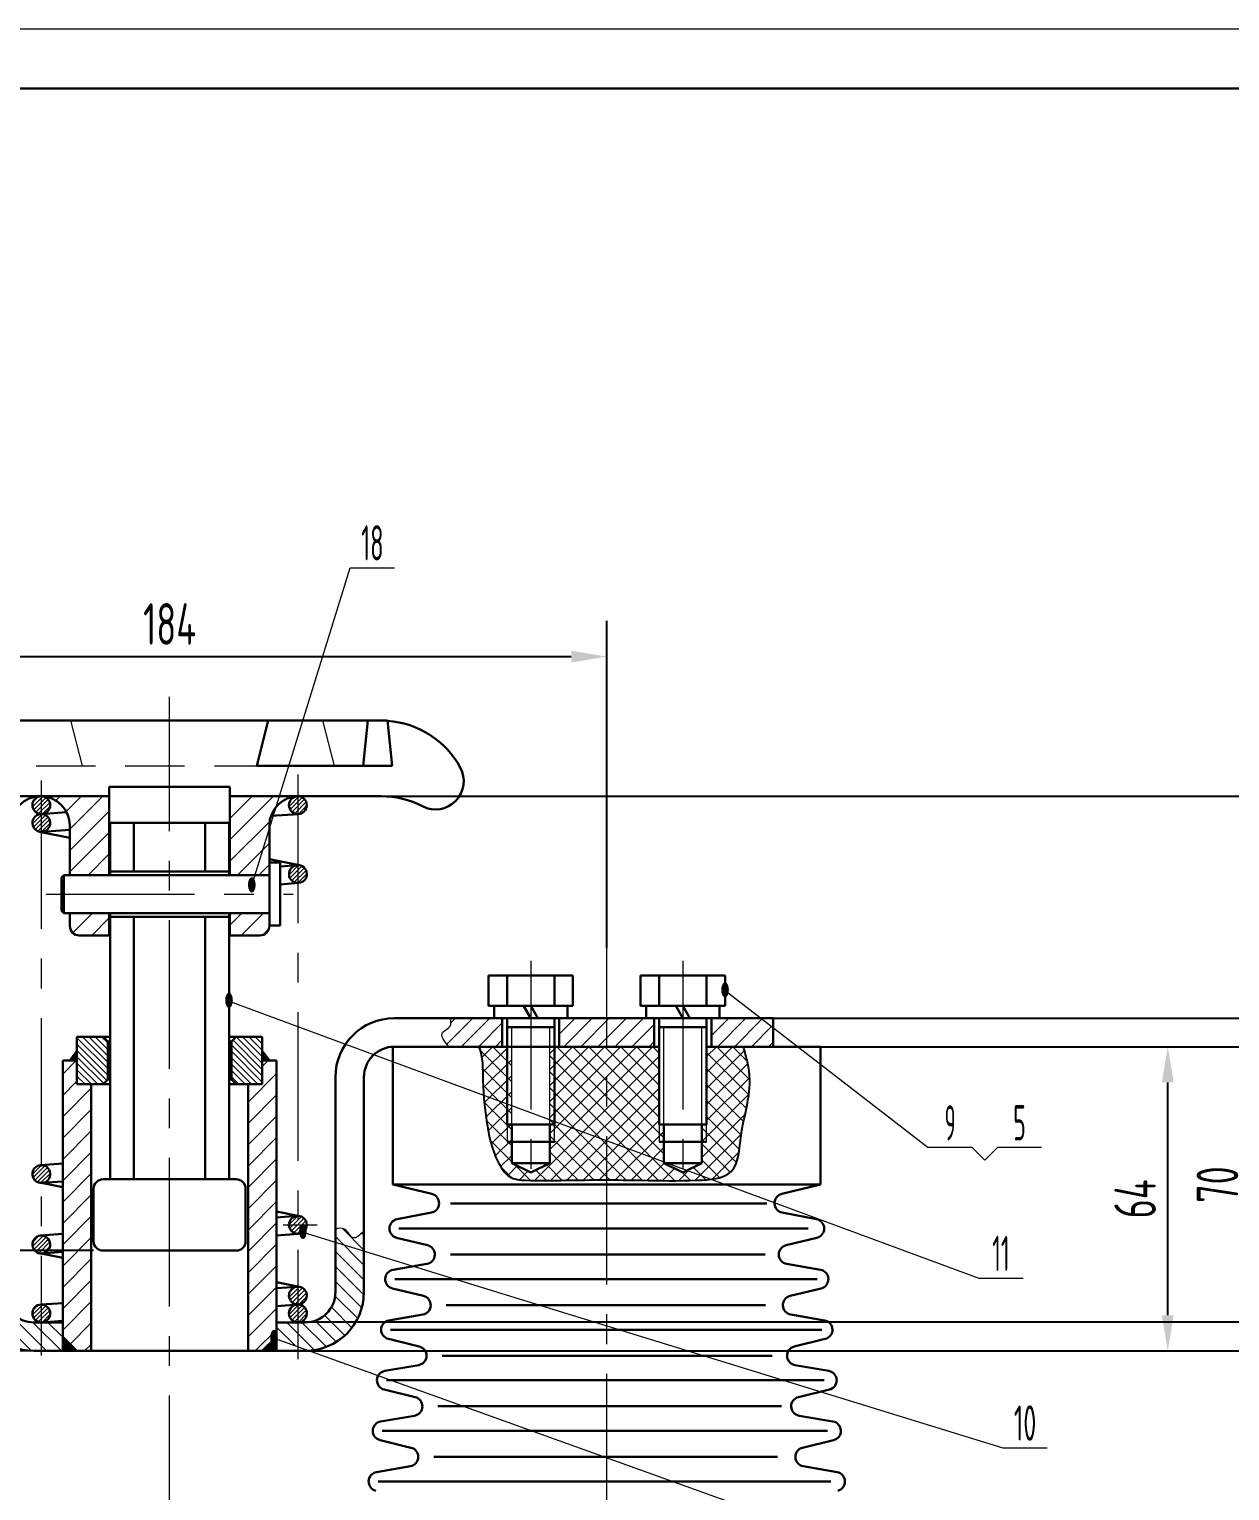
# Model space of a CAD drawing. Header units: millimetres. Extents: x -1381 to -331, y 0 to 742.
# Drawn here: x -1048.4 to -795.7, y 435 to 742.5 of the extents above; entities that cross this region are included whole.
import ezdxf
from ezdxf.enums import TextEntityAlignment as Align

# ---------------------------------------------------------------- set-up
doc = ezdxf.new("R2010")
doc.units = ezdxf.units.MM
doc.header["$LTSCALE"] = 25
doc.linetypes.add('F', pattern=[0.75, 0.5, -0.25])
doc.linetypes.add('G', pattern=[2, 1.25, -0.25, 0.25, -0.25])
doc.layers.get('0').update_dxf_attribs({"lineweight": 30})
doc.layers.get('Defpoints').update_dxf_attribs({"lineweight": 30})
for name, color, linetype, lineweight in [('01', 7, 'Continuous', 30), ('02', 1, 'Continuous', 13), ('04', 2, 'F', 13), ('05', 4, 'G', 13), ('08', 1, 'Continuous', 13), ('11', 3, 'Continuous', 13)]:
    doc.layers.add(name, color=color, linetype=linetype, lineweight=lineweight)
doc.layers.add('02C', color=3, linetype='Continuous')
doc.styles.get("Standard").update_dxf_attribs({"font": 'isocp', "width": 0.707, "bigfont": 'intecad.shx'})
doc.dimstyles.new('INTE', dxfattribs={"dimscale": 2.5, "dimtxt": 3.5, "dimasz": 3, "dimexe": 3, "dimexo": 0, "dimgap": 1, "dimtad": 1, "dimdec": 1, "dimdsep": 46, "dimtxsty": 'Standard', "dimcen": 0, "dimclrd": 1, "dimclre": 1, "dimclrt": 3, "dimaunit": 1, "dimadec": 0, "dimazin": 0, "dimtfac": 1, "dimtdec": 1, "dimtmove": 0, "dimatfit": 0, "dimfxl": 0, "dimarcsym": 0})
pattern_1 = [(45, (47.75906, 40.8553), (-0.4490128, 0.4490128), [])]

# ---------------------------------------------------------------- blocks, each defined once
blk = doc.blocks.new('*U9')
at = {"layer": '01'}
for p, q in [((-7.7, 2.6), (-7.7, 0)), ((0, 2.6), (-7.7, 2.6)), ((-7.7, 0), (0, 0)), ((0, 0), (-1.5, 2.6)), ((0, 2.6), (1.5, 0)), ((0, 2.6), (7.7, 2.6)), ((7.7, 0), (0, 0)), ((7.7, 2.6), (7.7, 0))]:
    blk.add_line(p, q, dxfattribs=at)
at = {"layer": '05'}
blk.add_line((0, 4.7), (0, -2.1), dxfattribs=at)
blk = doc.blocks.new('*D45')
at = {"layer": '08', "color": 1, "lineweight": -2}
for p, q in [((-881.83, 528.46), (-801.29, 528.46)), ((-808.79, 471.96), (-808.79, 520.96)), ((-990.33, 464.46), (-801.29, 464.46))]:
    blk.add_line(p, q, dxfattribs=at)
at = {"layer": '08', "color": 1}
for points in [[(-810.04, 520.96), (-807.54, 520.96), (-808.79, 528.46)], [(-810.04, 471.96), (-807.54, 471.96), (-808.79, 464.46)]]:
    blk.add_solid(points, dxfattribs=at)
at = {"layer": 'Defpoints', "color": 0}
for p in [(-881.83, 528.46), (-808.79, 528.46), (-990.33, 464.46)]:
    blk.add_point(p, dxfattribs=at)
at = {"layer": '08', "color": 3, "insert": (-815.66, 496.46), "char_height": 8.75, "attachment_point": 5, "rotation": 90}
blk.add_mtext('64', dxfattribs=at)
blk = doc.blocks.new('*D46')
at = {"layer": '08', "color": 1, "lineweight": -2}
for p, q in [((-881.83, 528.46), (-762.99, 528.46)), ((-770.49, 520.96), (-770.49, 385.56)), ((-850.83, 378.06), (-762.99, 378.06))]:
    blk.add_line(p, q, dxfattribs=at)
at = {"layer": '08', "color": 1}
for points in [[(-771.74, 520.96), (-769.24, 520.96), (-770.49, 528.46)], [(-771.74, 385.56), (-769.24, 385.56), (-770.49, 378.06)]]:
    blk.add_solid(points, dxfattribs=at)
at = {"layer": 'Defpoints', "color": 0}
for p in [(-881.83, 528.46), (-850.83, 378.06), (-770.49, 378.06)]:
    blk.add_point(p, dxfattribs=at)
at = {"layer": '08', "color": 3, "insert": (-777.36, 453.26), "char_height": 8.75, "attachment_point": 5, "rotation": 90}
blk.add_mtext('150.4', dxfattribs=at)
blk = doc.blocks.new('*D48')
at = {"layer": '08', "color": 1, "lineweight": -2}
for p, q in [((-891.83, 534.46), (-783.97, 534.46)), ((-791.47, 471.96), (-791.47, 526.96)), ((-860.32, 464.46), (-783.97, 464.46))]:
    blk.add_line(p, q, dxfattribs=at)
at = {"layer": '08', "color": 1}
for points in [[(-792.72, 526.96), (-790.22, 526.96), (-791.47, 534.46)], [(-792.72, 471.96), (-790.22, 471.96), (-791.47, 464.46)]]:
    blk.add_solid(points, dxfattribs=at)
at = {"layer": 'Defpoints', "color": 0}
for p in [(-891.83, 534.46), (-791.47, 534.46), (-860.32, 464.46)]:
    blk.add_point(p, dxfattribs=at)
at = {"layer": '08', "color": 3, "insert": (-798.34, 499.46), "char_height": 8.75, "attachment_point": 5, "rotation": 90}
blk.add_mtext('70', dxfattribs=at)
blk = doc.blocks.new('*D50')
at = {"layer": '08', "color": 1, "lineweight": -2}
for p, q in [((-1034.83, 485.56), (-1226.77, 485.56)), ((-1219.27, 478.06), (-1219.27, 471.96)), ((-1032.28, 464.46), (-1226.77, 464.46))]:
    blk.add_line(p, q, dxfattribs=at)
at = {"layer": '08', "color": 1}
for points in [[(-1220.52, 478.06), (-1218.02, 478.06), (-1219.27, 485.56)], [(-1220.52, 471.96), (-1218.02, 471.96), (-1219.27, 464.46)]]:
    blk.add_solid(points, dxfattribs=at)
at = {"layer": 'Defpoints', "color": 0}
for p in [(-1034.83, 485.56), (-1219.27, 464.46), (-1032.28, 464.46)]:
    blk.add_point(p, dxfattribs=at)
at = {"layer": '08', "color": 3, "insert": (-1226.14, 475.01), "char_height": 8.75, "attachment_point": 5, "rotation": 90}
blk.add_mtext('21', dxfattribs=at)
blk = doc.blocks.new('*D51')
at = {"layer": '08', "color": 1, "lineweight": -2}
for p, q in [((-974.33, 581.16), (-733.82, 581.16)), ((-741.32, 573.66), (-741.32, 478.11)), ((-992.56, 470.61), (-733.82, 470.61))]:
    blk.add_line(p, q, dxfattribs=at)
at = {"layer": '08', "color": 1}
for points in [[(-742.57, 573.66), (-740.07, 573.66), (-741.32, 581.16)], [(-742.57, 478.11), (-740.07, 478.11), (-741.32, 470.61)]]:
    blk.add_solid(points, dxfattribs=at)
at = {"layer": 'Defpoints', "color": 0}
for p in [(-974.33, 581.16), (-992.56, 470.61), (-741.32, 470.61)]:
    blk.add_point(p, dxfattribs=at)
at = {"layer": '08', "color": 3, "insert": (-748.63, 525.89), "char_height": 8.75, "attachment_point": 5, "rotation": 90}
blk.add_mtext('(110.6)', dxfattribs=at)
blk = doc.blocks.new('*D57')
at = {"layer": '08', "color": 1, "lineweight": -2}
for p, q in [((-1110.83, 552.01), (-1110.83, 618.02)), ((-926.83, 549.21), (-926.83, 618.02)), ((-1103.33, 610.52), (-934.33, 610.52))]:
    blk.add_line(p, q, dxfattribs=at)
at = {"layer": '08', "color": 1}
for points in [[(-1103.33, 611.77), (-1103.33, 609.27), (-1110.83, 610.52)], [(-934.33, 611.77), (-934.33, 609.27), (-926.83, 610.52)]]:
    blk.add_solid(points, dxfattribs=at)
at = {"layer": 'Defpoints', "color": 0}
for p in [(-926.83, 610.52), (-1110.83, 552.01), (-926.83, 549.21)]:
    blk.add_point(p, dxfattribs=at)
at = {"layer": '08', "color": 3, "insert": (-1018.83, 617.39), "char_height": 8.75, "attachment_point": 5}
blk.add_mtext('184', dxfattribs=at)
blk = doc.blocks.new('*U73')
at = {"layer": '01'}
blk.add_lwpolyline([(415, 292), (25, 292)], dxfattribs=at)
at = {"layer": '02'}
blk.add_lwpolyline([(420, 297), (0, 297)], dxfattribs=at)

msp = doc.modelspace()

# ---------------------------------------------------------------- hatches: boundary and pattern name
at = {"layer": '01'}
for points in [[(-1038.3331, 527.5648), (-1039.8331, 525.5648), (-1038.3331, 525.5648)], [(-999.3331, 527.5648), (-997.8331, 525.5648), (-999.3331, 525.5648)], [(-1041.3331, 467.4648), (-1041.3331, 464.4648), (-1038.3331, 464.4648)], [(-996.3331, 467.4648), (-996.3331, 464.4648), (-999.3331, 464.4648)]]:
    msp.add_hatch(color=256, dxfattribs=at).paths.add_polyline_path(points)
at = {"layer": '02', "linetype": 'Continuous'}
h = msp.add_hatch(dxfattribs=at)
h.set_pattern_fill('LINE', color=1, scale=0.2, angle=45, style=0)
h.set_pattern_definition(pattern_1)
h.paths.add_polyline_path([(-1045.8331, 577.4093), (-1045.519, 577.4312, 0.86790732), (-1045.6182, 581.1524, 0.00870935), (-1045.8331, 581.1623)])
h.paths.add_polyline_path([(-1045.8873, 577.4055), (-1045.8331, 577.4093), (-1045.8331, 581.1623, 0.00251981), (-1045.8953, 581.1637, 0.96951067)])
h = msp.add_hatch(dxfattribs=at)
h.set_pattern_fill('LINE', color=1, angle=45, style=0)
h.set_pattern_definition([(45, (47.759, 40.8553), (-2.245064, 2.245064), [])])
h.paths.add_polyline_path([(-1031.5331, 581.1648), (-1045.8331, 581.1648, -0.0286448), (-1045.6182, 581.1524, -0.39582722), (-1039.8331, 574.9898), (-1039.8331, 564.5778), (-1031.5331, 564.5778)])
h.paths.add_polyline_path([(-1031.5331, 551.8648), (-1031.5331, 556.5518), (-1039.8331, 556.5518), (-1039.8331, 553.8648, 0.41421356), (-1037.8331, 551.8648)])
h.paths.add_polyline_path([(-999.8331, 551.8648, 0.42517388), (-997.8345, 553.9393), (-997.8331, 553.9393), (-997.8331, 556.5518), (-1006.1331, 556.5518), (-1006.1331, 551.8648)])
h.paths.add_polyline_path([(-997.8331, 574.9898, -0.39582722), (-992.048, 581.1524, -0.0286448), (-991.8331, 581.1648), (-1006.1331, 581.1648), (-1006.1331, 564.5778), (-997.8331, 564.5778)])
at = {"layer": '02'}
h = msp.add_hatch(dxfattribs=at)
h.set_pattern_fill('LINE', color=256, scale=0.2, angle=45, style=0)
h.set_pattern_definition(pattern_1)
h.paths.add_polyline_path([(-991.8331, 581.1623, 0.00870935), (-992.048, 581.1524, 0.94430575), (-991.8331, 577.4048)])
h.paths.add_polyline_path([(-991.7709, 581.1637, 0.00251981), (-991.8331, 581.1623), (-991.8331, 577.4048, 0.98358406)])
at = {"layer": '02', "linetype": 'Continuous'}
h = msp.add_hatch(dxfattribs=at)
h.set_pattern_fill('LINE', color=1, scale=0.2, angle=45, style=0)
h.set_pattern_definition(pattern_1)
h.paths.add_polyline_path([(-1045.8331, 577.4048), (-1045.8331, 573.6448, 0.01738111), (-1045.7025, 573.6493, 0.96583167)])
h.paths.add_polyline_path([(-1045.8331, 577.4048, 1), (-1045.8331, 573.6448)])
at = {"layer": '02'}
h = msp.add_hatch(dxfattribs=at)
h.set_pattern_fill('LINE', color=256, scale=0.2, angle=45, style=0)
h.set_pattern_definition(pattern_1)
h.paths.add_polyline_path([(-991.8331, 566.6648, 0.01922366), (-991.9775, 566.6592, 0.96227783), (-991.8331, 562.9048)])
h.paths.add_polyline_path([(-991.8331, 566.6648), (-991.8331, 562.9048, 0.01922366), (-991.6887, 562.9103, 0.96227783)])
at = {"layer": '02', "linetype": 'Continuous'}
h = msp.add_hatch(dxfattribs=at)
h.set_pattern_fill('LINE', color=1, scale=0.8, angle=45, style=0)
h.set_pattern_definition([(45, (16.9226, 40.8553), (-1.796051, 1.796051), [])])
h.paths.add_polyline_path([(-916.8331, 534.4648), (-918.5331, 534.4648), (-926.8317, 534.4648), (-926.8317, 528.4648), (-916.8331, 528.4648)])
edge = h.paths.add_edge_path()
edge.add_line((-948.8331, 534.4648), (-950.5331, 534.4648))
edge.add_line((-950.5331, 534.4648), (-959.7817, 534.4648))
edge.add_spline(control_points=[(-959.7817, 534.4648), (-959.6449, 533.8391), (-959.345, 532.4672), (-962.4935, 531.4856), (-961.0137, 529.6192), (-960.0985, 528.4648)], knot_values=[0, 0, 0, 0, 1.70016446, 3.72779321, 7.01549832, 7.01549832, 7.01549832, 7.01549832], degree=3, periodic=0)
edge.add_line((-960.0985, 528.4648), (-948.8331, 528.4648))
edge.add_line((-948.8331, 528.4648), (-948.8331, 534.4648))
h.paths.add_polyline_path([(-926.8317, 534.4648), (-936.8331, 534.4648), (-936.8331, 528.4648), (-926.8317, 528.4648)])
h.paths.add_polyline_path([(-891.8331, 532.4446), (-894.4461, 534.4648), (-904.8331, 534.4648), (-904.8331, 528.4648), (-891.8331, 528.4648)])
h = msp.add_hatch(dxfattribs=at)
h.set_pattern_fill('LINE', color=1, scale=0.3, angle=135, style=0)
h.set_pattern_definition([(135, (16.9226, 40.8553), (-0.6735192, -0.6735192), [])])
h.paths.add_polyline_path([(-1005.8331, 521.5648), (-1004.8331, 520.5648), (-999.3331, 520.5648), (-999.3331, 530.5648), (-1004.8331, 530.5648), (-1005.8331, 529.5648)])
h.paths.add_polyline_path([(-1032.8331, 520.5648), (-1031.8331, 521.5648), (-1031.8331, 530.5648), (-1038.3331, 530.5648), (-1038.3331, 520.5648)])
at = {"layer": '02'}
h = msp.add_hatch(dxfattribs=at)
h.set_pattern_fill('ANSI37', color=256, scale=0.75, style=0)
h.set_pattern_definition([(45, (-2021.7706, -134.9214), (-1.683798, 1.683798), []), (135, (-2021.7706, -134.9214), (-1.683798, -1.683798), [])])
edge = h.paths.add_edge_path()
edge.add_line((-947.8331, 528.4648), (-953.7592, 528.4648))
edge.add_spline(control_points=[(-953.7592, 528.4648), (-952.8866, 526.3623), (-953.0321, 520.309), (-952.2091, 512.1311), (-950.6455, 504.9859), (-947.2392, 500.5822), (-944.7497, 500.3938), (-943.1862, 500.3353), (-942.8331, 500.3249)], knot_values=[2.60088215, 2.60088215, 2.60088215, 2.60088215, 9.58944007, 18.44934555, 28.42119803, 30.85079198, 34.36370584, 35.39808888, 35.39808888, 35.39808888, 35.39808888], degree=3, periodic=0)
edge.add_line((-942.8331, 500.3249), (-942.8331, 501.9894))
edge.add_line((-942.8331, 501.9894), (-946.8331, 503.9298))
edge.add_line((-946.8331, 503.9298), (-946.8331, 508.4648))
edge.add_line((-946.8331, 508.4648), (-947.8331, 508.4648))
edge.add_line((-947.8331, 508.4648), (-947.8331, 528.4648))
edge = h.paths.add_edge_path()
edge.add_line((-937.8331, 528.4648), (-937.8331, 528.4648))
edge.add_line((-937.8331, 528.4648), (-937.8331, 508.4648))
edge.add_line((-937.8331, 508.4648), (-938.8331, 508.4648))
edge.add_line((-938.8331, 508.4648), (-938.8331, 503.9298))
edge.add_line((-938.8331, 503.9298), (-938.8331, 503.9298))
edge.add_line((-938.8331, 503.9298), (-942.8331, 501.9894))
edge.add_line((-942.8331, 501.9894), (-942.8331, 500.3249))
edge.add_spline(control_points=[(-942.8331, 500.3249), (-940.3337, 500.2509), (-932.7485, 500.4716), (-921.6596, 500.443), (-913.8302, 500.2509), (-910.8331, 500.2892)], knot_values=[35.39808888, 35.39808888, 35.39808888, 35.39808888, 42.71994312, 58.82097872, 67.59054681, 67.59054681, 67.59054681, 67.59054681], degree=3, periodic=0)
edge.add_line((-910.8331, 500.2892), (-910.8331, 501.9894))
edge.add_line((-910.8331, 501.9894), (-914.8331, 503.9298))
edge.add_line((-914.8331, 503.9298), (-914.8331, 503.9298))
edge.add_line((-914.8331, 503.9298), (-914.8331, 508.4648))
edge.add_line((-914.8331, 508.4648), (-915.8331, 508.4648))
edge.add_line((-915.8331, 508.4648), (-915.8331, 512.0648))
edge.add_line((-915.8331, 512.0648), (-915.8331, 528.4648))
edge.add_line((-915.8331, 528.4648), (-937.8331, 528.4648))
edge = h.paths.add_edge_path()
edge.add_line((-905.8331, 512.0648), (-905.8331, 508.4648))
edge.add_line((-905.8331, 508.4648), (-906.8331, 508.4648))
edge.add_line((-906.8331, 508.4648), (-906.8331, 503.9298))
edge.add_line((-906.8331, 503.9298), (-910.8331, 501.9894))
edge.add_line((-910.8331, 501.9894), (-910.8331, 500.2892))
edge.add_spline(control_points=[(-910.8331, 500.2892), (-909.8544, 500.3018), (-906.2687, 500.3868), (-899.0899, 500.8933), (-898.8906, 510.3906), (-896.6781, 517.729), (-896.6184, 523.419), (-897.7831, 527.3623), (-898.0818, 528.4648)], knot_values=[67.59054681, 67.59054681, 67.59054681, 67.59054681, 70.4541792, 77.81924204, 85.70831727, 94.25908635, 101.27329118, 104.03284411, 104.03284411, 104.03284411, 104.03284411], degree=3, periodic=0)
edge.add_line((-898.0818, 528.4648), (-905.8331, 528.4648))
edge.add_line((-905.8331, 528.4648), (-905.8331, 512.0648))
h.paths.add_polyline_path([(-906.8331, 508.4648), (-905.8331, 508.4648), (-905.8331, 512.0648), (-906.8331, 512.0648)], flags=16)
h.paths.add_polyline_path([(-914.8331, 512.0648), (-915.8331, 512.0648), (-915.8331, 508.4648), (-914.8331, 508.4648)], flags=17)
h.paths.add_polyline_path([(-937.8331, 528.4648), (-938.8331, 527.4648), (-938.8331, 508.4648), (-937.8331, 508.4648)], flags=16)
h.paths.add_polyline_path([(-946.8331, 527.4648), (-947.8331, 528.4648), (-947.8331, 508.4648), (-946.8331, 508.4648)], flags=17)
at = {"layer": '02', "linetype": 'Continuous'}
h = msp.add_hatch(dxfattribs=at)
h.set_pattern_fill('LINE', color=1, angle=45, style=0)
h.set_pattern_definition([(45, (16.9226, 40.8553), (-2.245064, 2.245064), [])])
h.paths.add_polyline_path([(-998.1877, 465.4452), (-995.3432, 465.4452), (-995.3432, 469.1376), (-998.1877, 469.1376)], flags=9)
h.paths.add_polyline_path([(-996.3331, 525.5648), (-999.3331, 525.5648), (-999.3331, 520.5648), (-1002.3331, 520.5648), (-1002.3331, 464.4648), (-999.3331, 464.4648), (-996.3331, 467.4648)])
h.paths.add_polyline_path([(-1038.3331, 525.5648), (-1041.3331, 525.5648), (-1041.3331, 467.4648), (-1038.3331, 464.4648), (-1035.3331, 464.4648), (-1035.3331, 520.5648), (-1038.3331, 520.5648)])
at = {"layer": '02'}
h = msp.add_hatch(dxfattribs=at)
h.set_pattern_fill('LINE', color=256, scale=0.2, angle=45, style=0)
h.set_pattern_definition(pattern_1)
h.paths.add_polyline_path([(-1045.8331, 503.5511, 0.01922366), (-1045.9775, 503.5456, 0.78902571), (-1046.5525, 499.9342), (-1045.8331, 499.7911)])
h.paths.add_polyline_path([(-1045.8331, 503.5511), (-1045.8331, 499.7911, 0.01922366), (-1045.6887, 499.7967, 0.96227783)])
h = msp.add_hatch(dxfattribs=at)
h.set_pattern_fill('LINE', color=256, scale=0.2, angle=45, style=0)
h.set_pattern_definition(pattern_1)
h.paths.add_polyline_path([(-991.8331, 492.8848, 0.41421356), (-993.7131, 491.0048), (-991.8331, 491.0048)])
h.paths.add_polyline_path([(-991.8331, 491.0048), (-993.7131, 491.0048, 0.41421356), (-991.8331, 489.1248)])
h.paths.add_polyline_path([(-991.8331, 492.8848), (-991.8331, 491.0048), (-989.9531, 491.0048, 0.41421356)])
h.paths.add_polyline_path([(-989.9531, 491.0048), (-991.8331, 491.0048), (-991.8331, 489.1248, 0.41421356)], flags=16)
h.paths.add_polyline_path([(-992.1087, 487.7426), (-989.2641, 487.7426), (-989.2641, 491.4349), (-992.1087, 491.4349)], flags=9)
at = {"layer": '02', "linetype": 'Continuous'}
h = msp.add_hatch(dxfattribs=at)
h.set_pattern_fill('LINE', color=1, scale=0.7, angle=135, style=0)
h.set_pattern_definition([(135, (16.9226, 40.8553), (-1.571545, -1.571545), [])])
edge = h.paths.add_edge_path()
edge.add_spline(control_points=[(-977.9331, 489.7), (-978.7928, 488.8522), (-980.4319, 487.2358), (-981.6579, 490.6016), (-983.2479, 490.2547), (-983.9331, 490.1052)], knot_values=[0, 0, 0, 0, 2.76704987, 5.27603473, 7.17632403, 7.17632403, 7.17632403, 7.17632403], degree=3, periodic=0)
edge.add_line((-983.9331, 490.1052), (-983.9331, 487.3394))
edge.add_line((-983.9331, 487.3394), (-977.9331, 485.4917))
edge.add_line((-977.9331, 485.4917), (-977.9331, 489.7))
edge = h.paths.add_edge_path()
edge.add_spline(control_points=[(-1053.7331, 490.1052), (-1054.4183, 490.2547), (-1056.0083, 490.6016), (-1057.2343, 487.2358), (-1058.8734, 488.8522), (-1059.7331, 489.7)], knot_values=[0, 0, 0, 0, 1.90028931, 4.40927416, 7.17632403, 7.17632403, 7.17632403, 7.17632403], degree=3, periodic=0)
edge.add_line((-1059.7331, 489.7), (-1059.7331, 476.8648))
edge.add_arc((-1047.3331, 476.8648), 12.4, 180, 270)
edge.add_line((-1047.3331, 464.4648), (-1045.8331, 464.4648))
edge.add_line((-1045.8331, 464.4648), (-1045.8331, 470.4648))
edge.add_line((-1045.8331, 470.4648), (-1047.3331, 470.4648))
edge.add_arc((-1047.3331, 476.8648), 6.4, 180, 270, ccw=False)
edge.add_line((-1053.7331, 476.8648), (-1053.7331, 490.1052))
h.paths.add_polyline_path([(-977.9331, 485.4917), (-983.9331, 487.3394), (-983.9331, 476.8648, -0.41421356), (-990.3331, 470.4648), (-991.8331, 470.4648), (-991.8331, 465.3466), (-989.4616, 464.4954, 0.39375706), (-977.9331, 476.8648)])
h.paths.add_polyline_path([(-991.8331, 470.4648), (-996.3331, 470.4648), (-996.3331, 466.9618), (-991.8331, 465.3466)])
h.paths.add_polyline_path([(-1041.3331, 470.4648), (-1045.8331, 470.4648), (-1045.8331, 464.4648), (-1041.3331, 464.4648)])
h.paths.add_polyline_path([(-998.1877, 465.4452), (-995.3432, 465.4452), (-995.3432, 469.1376), (-998.1877, 469.1376)], flags=9)
at = {"layer": '02'}
h = msp.add_hatch(dxfattribs=at)
h.set_pattern_fill('LINE', color=256, scale=0.2, angle=45, style=0)
h.set_pattern_definition(pattern_1)
h.paths.add_polyline_path([(-1045.8331, 488.7248, 0.01922366), (-1045.9775, 488.7192, 0.96227783), (-1045.8331, 484.9648)])
h.paths.add_polyline_path([(-1045.8331, 484.9648, 0.01922366), (-1045.6887, 484.9703, 0.96227783), (-1045.8331, 488.7248)])
h = msp.add_hatch(dxfattribs=at)
h.set_pattern_fill('LINE', color=256, scale=0.2, angle=45, style=0)
h.set_pattern_definition(pattern_1)
h.paths.add_polyline_path([(-991.8331, 477.9848, 0.01738111), (-991.9637, 477.9802, 0.96583167), (-991.8331, 474.2248)])
h.paths.add_polyline_path([(-991.8331, 477.9848), (-991.8331, 474.2248, 1)])
h = msp.add_hatch(dxfattribs=at)
h.set_pattern_fill('LINE', color=256, scale=0.2, angle=45, style=0)
h.set_pattern_definition(pattern_1)
h.paths.add_polyline_path([(-1045.8331, 474.2248), (-1045.8331, 470.4648, 1)])
h.paths.add_polyline_path([(-1045.8331, 474.2248, 1), (-1045.8331, 470.4648)])
h = msp.add_hatch(dxfattribs=at)
h.set_pattern_fill('LINE', color=256, scale=0.2, angle=45, style=0)
h.set_pattern_definition(pattern_1)
h.paths.add_polyline_path([(-991.8331, 474.2202), (-992.1472, 474.1983, 0.91940959), (-991.8331, 470.4648)])
h.paths.add_polyline_path([(-991.7789, 474.224), (-991.8331, 474.2202), (-991.8331, 470.4648, 0.98569536)])

# ---------------------------------------------------------------- linework, layer by layer
for p, q in [((-978.1069, 587.5348), (-977.1106, 597.0648)), ((-972.0004, 587.5348), (-972.9968, 597.0648)), ((-1045.8331, 581.1648), (-1031.5331, 581.1648)), ((-991.8985, 581.1648), (-991.8331, 581.1648)), ((-1040.4998, 577.7807), (-1045.9637, 577.4002)), ((-1006.3331, 575.5648), (-1031.3331, 575.5648)), ((-991.7025, 577.4093), (-997.4947, 577.006)), ((-1039.8331, 572.4146), (-1046.1998, 573.6809)), ((-1039.8331, 574.058), (-1045.7025, 573.6493)), ((-991.4664, 566.6286), (-997.8331, 567.8949)), ((-991.9775, 566.6592), (-995.5524, 566.3838)), ((-991.6887, 562.9103), (-995.5524, 562.6127)), ((-971.5331, 534.4648), (-891.8331, 534.4648)), ((-891.8331, 534.4648), (-891.8331, 528.4648)), ((-1038.3331, 530.5648), (-1031.3331, 530.5648)), ((-999.3331, 530.5648), (-1006.3331, 530.5648)), ((-971.8331, 499.4648), (-971.8331, 528.4648)), ((-915.8331, 528.4648), (-971.8331, 528.4648)), ((-881.8331, 528.4648), (-905.8331, 528.4648)), ((-881.8331, 499.4648), (-881.8331, 528.4648)), ((-1041.3331, 525.5648), (-1038.3331, 525.5648)), ((-996.3331, 525.5648), (-999.3331, 525.5648)), ((-1038.3331, 520.5648), (-1031.3331, 520.5648)), ((-999.3331, 520.5648), (-1006.3331, 520.5648)), ((-983.9331, 476.8648), (-983.9331, 522.0648)), ((-977.9331, 476.8648), (-977.9331, 522.0648)), ((-1045.9775, 503.5456), (-1041.3331, 503.9034)), ((-1046.5666, 499.937), (-1041.3331, 498.8961)), ((-1045.6887, 499.7967), (-1041.3331, 500.1322)), ((-881.8331, 499.4648), (-971.8331, 499.4648)), ((-963.6568, 497.48), (-971.8331, 499.4648)), ((-890.0094, 497.48), (-881.8331, 499.4648)), ((-959.7495, 495.4847), (-893.139, 495.4847)), ((-996.3331, 493.7798), (-991.8331, 492.8848)), ((-996.3331, 492.5437), (-991.9775, 492.8792)), ((-963.7495, 493.5727), (-970.9644, 492.1798)), ((-889.9168, 493.5727), (-882.7018, 492.1798)), ((-1045.9775, 488.7192), (-1041.3331, 489.077)), ((-996.3331, 488.7725), (-991.6887, 489.1303)), ((-970.5853, 490.2161), (-884.4432, 490.2161)), ((-964.5421, 486.6911), (-971.0571, 488.2725)), ((-889.1241, 486.6911), (-882.6091, 488.2725)), ((-1046.1998, 485.0009), (-1041.3331, 484.0329)), ((-1045.6887, 484.9703), (-1041.3331, 485.3059)), ((-971.8002, 481.5421), (-964.6725, 482.7769)), ((-959.7495, 484.7475), (-893.5435, 484.7475)), ((-881.8661, 481.5421), (-888.9937, 482.7769)), ((-996.3331, 478.9166), (-991.4664, 477.9486)), ((-996.3331, 477.676), (-991.9637, 477.9802)), ((-965.4156, 476.0464), (-971.9306, 477.6279)), ((-971.4588, 479.5714), (-882.5749, 479.5714)), ((-888.2507, 476.0464), (-881.7357, 477.6279)), ((-1045.9637, 474.2202), (-1041.3331, 474.5426)), ((-996.3331, 473.9069), (-991.7025, 474.2293)), ((-960.623, 474.1029), (-893.4412, 474.1029)), ((-1047.3331, 470.4648), (-1041.3331, 470.4648)), ((-1045.7025, 470.4693), (-1041.3331, 470.7735)), ((-996.3331, 470.4648), (-990.3331, 470.4648)), ((-972.6736, 470.8974), (-965.5459, 472.1322)), ((-880.9926, 470.8974), (-888.1203, 472.1322)), ((-972.3322, 468.9268), (-881.612, 468.9268)), ((-1047.3331, 464.4648), (-990.3331, 464.4648)), ((-966.289, 465.4018), (-972.804, 466.9832)), ((-887.3772, 465.4018), (-880.8622, 466.9832)), ((-973.5471, 460.2528), (-966.4194, 461.4876)), ((-961.4964, 463.4582), (-892.0256, 463.4582)), ((-880.1191, 460.2528), (-887.2468, 461.4876)), ((-973.2057, 458.2821), (-881.1021, 458.2821)), ((-967.1625, 454.7571), (-973.6775, 456.3385)), ((-886.5037, 454.7571), (-879.9887, 456.3385)), ((-962.3699, 452.8135), (-890.0456, 452.8135)), ((-974.4206, 449.6081), (-967.2929, 450.8429)), ((-879.2456, 449.6081), (-886.3733, 450.8429)), ((-974.0792, 447.6374), (-880.416, 447.6374)), ((-968.036, 444.1124), (-974.551, 445.6939)), ((-885.6303, 444.1124), (-879.1153, 445.6939)), ((-975.294, 438.9634), (-968.1664, 440.1982)), ((-963.2434, 442.1689), (-890.919, 442.1689)), ((-878.3722, 438.9634), (-885.4999, 440.1982)), ((-974.9526, 436.9928), (-879.6958, 436.9928))]:
    msp.add_line(p, q)
for centre, radius, start, end in [((-1045.8331, 579.2848), 1.88, 90, 268.349029), ((-991.8331, 579.2848), 1.88, 270, 90), ((-1045.8331, 575.5248), 1.88, 90, 273.983055), ((-991.8331, 564.7848), 1.88, 274.405196, 94.405196), ((-991.8331, 564.7848), 1.88, 274.405196, 94.405196), ((-971.5331, 522.0648), 12.4, 90, 180), ((-971.5331, 522.0648), 6.4, 90, 180), ((-964.1286, 495.5365), 2, 280.926921, 76.355915), ((-889.5377, 495.5365), 2, 103.644085, 259.073079), ((-991.8331, 491.0048), 1.88, 270, 90), ((-970.5853, 490.2161), 2, 100.926921, 256.355915), ((-883.0809, 490.2161), 2, 283.644085, 79.073079), ((-965.0139, 484.7475), 2, 279.828385, 76.355915), ((-888.6523, 484.7475), 2, 103.644085, 260.171615), ((-971.4588, 479.5714), 2, 99.828385, 256.355915), ((-882.2074, 479.5714), 2, 283.644085, 80.171615), ((-1047.3331, 476.8648), 12.4, 180, 270), ((-1047.3331, 476.8648), 6.4, 180, 270), ((-991.8331, 476.1048), 1.88, 270, 93.983055), ((-990.3331, 476.8648), 12.4, 270, 0), ((-990.3331, 476.8648), 6.4, 270, 0), ((-991.8331, 472.3448), 1.88, 270, 88.349029), ((-965.8873, 474.1029), 2, 279.828385, 76.355915), ((-887.7789, 474.1029), 2, 103.644085, 260.171615), ((-972.3322, 468.9268), 2, 99.828385, 256.355915), ((-881.334, 468.9268), 2, 283.644085, 80.171615), ((-966.7608, 463.4582), 2, 279.828385, 76.355915), ((-886.9054, 463.4582), 2, 103.644085, 260.171615), ((-973.2057, 458.2821), 2, 99.828385, 256.355915), ((-880.4605, 458.2821), 2, 283.644085, 80.171615), ((-967.6343, 452.8135), 2, 279.828385, 76.355915), ((-886.0319, 452.8135), 2, 103.644085, 260.171615), ((-974.0792, 447.6374), 2, 99.828385, 256.355915), ((-879.587, 447.6374), 2, 283.644085, 80.171615), ((-968.5077, 442.1689), 2, 279.828385, 76.355915), ((-885.1585, 442.1689), 2, 103.644085, 260.171615), ((-974.9526, 436.9928), 2, 99.828385, 256.355915), ((-878.7136, 436.9928), 2, 283.644085, 80.171615)]:
    msp.add_arc(centre, radius, start, end)
at = {"layer": '01'}
for p, q in [((-1076.0331, 597.0648), (-972.9968, 597.0648)), ((-1000.4841, 587.5348), (-998.0728, 597.0648)), ((-1000.4841, 587.5348), (-972.0004, 587.5348)), ((-1076.0331, 581.1648), (-1031.5331, 581.1648)), ((-1031.5331, 583.1648), (-1006.1331, 583.1648)), ((-1006.1331, 581.1648), (-974.3331, 581.1648)), ((-1039.8331, 564.5778), (-1039.8331, 574.9898)), ((-1026.3331, 565.3148), (-1026.3331, 575.5648)), ((-1011.3331, 565.3148), (-1011.3331, 575.5648)), ((-997.8331, 553.8648), (-997.8331, 574.9898)), ((-997.8331, 567.1902), (-995.5524, 567.1902)), ((-995.5524, 567.1902), (-995.5524, 553.9393)), ((-1041.6128, 564.0778), (-1041.1128, 564.5778)), ((-1041.6128, 564.0778), (-1041.6128, 557.0518)), ((-997.8331, 564.5778), (-1041.1128, 564.5778)), ((-1041.1128, 564.5778), (-1041.1128, 556.5518)), ((-1041.6128, 557.0518), (-1041.1128, 556.5518)), ((-997.8331, 556.5518), (-1041.1128, 556.5518)), ((-1039.8331, 553.8648), (-1039.8331, 556.5518)), ((-1026.3331, 500.5648), (-1026.3331, 555.8148)), ((-1011.3331, 500.5648), (-1011.3331, 555.8148)), ((-997.8331, 553.9393), (-995.5524, 553.9393)), ((-1037.8331, 551.8648), (-1031.5331, 551.8648)), ((-999.8331, 551.8648), (-1006.1331, 551.8648)), ((-951.7181, 543.4648), (-951.7181, 537.0648)), ((-933.9481, 543.4648), (-951.7181, 543.4648)), ((-947.8331, 537.0648), (-947.8331, 543.4648)), ((-937.8331, 537.0648), (-937.8331, 543.4648)), ((-933.9481, 543.4648), (-933.9481, 537.0648)), ((-919.7181, 543.4648), (-901.9481, 543.4648)), ((-919.7181, 543.4648), (-919.7181, 537.0648)), ((-915.8331, 537.0648), (-915.8331, 543.4648)), ((-905.8331, 537.0648), (-905.8331, 543.4648)), ((-901.9481, 543.4648), (-901.9481, 537.0648)), ((-951.7181, 537.0648), (-933.9481, 537.0648)), ((-901.9481, 537.0648), (-919.7181, 537.0648)), ((-948.8331, 534.4648), (-948.8331, 528.4648)), ((-947.8331, 534.4648), (-947.8331, 512.0648)), ((-947.8331, 532.5648), (-937.8331, 532.5648)), ((-936.8331, 534.4648), (-936.8331, 528.4648)), ((-916.8331, 534.4648), (-916.8331, 528.4648)), ((-915.8331, 534.4648), (-915.8331, 512.0648)), ((-905.8331, 532.5648), (-915.8331, 532.5648)), ((-905.8331, 534.4648), (-905.8331, 512.0648)), ((-904.8331, 534.4648), (-904.8331, 528.4648)), ((-1038.3331, 520.5648), (-1038.3331, 530.5648)), ((-1031.8331, 529.5648), (-1031.3331, 529.5648)), ((-1005.8331, 529.5648), (-1006.3331, 529.5648)), ((-999.3331, 520.5648), (-999.3331, 530.5648)), ((-1038.3331, 527.5648), (-1039.8331, 525.5648)), ((-999.3331, 527.5648), (-997.8331, 525.5648)), ((-1031.8331, 521.5648), (-1031.3331, 521.5648)), ((-1005.8331, 521.5648), (-1006.3331, 521.5648)), ((-947.8331, 512.0648), (-937.8331, 512.0648)), ((-946.8331, 512.0648), (-946.8331, 503.9298)), ((-938.8331, 512.0648), (-938.8331, 503.9298)), ((-905.8331, 512.0648), (-915.8331, 512.0648)), ((-914.8331, 512.0648), (-914.8331, 503.9298)), ((-906.8331, 512.0648), (-906.8331, 503.9298)), ((-1041.3331, 509.7495), (-1041.3331, 464.4648)), ((-996.3331, 509.7495), (-996.3331, 464.4648)), ((-947.8331, 508.4648), (-937.8331, 508.4648)), ((-905.8331, 508.4648), (-915.8331, 508.4648)), ((-938.8331, 503.9298), (-946.8331, 503.9298)), ((-946.8331, 503.9298), (-942.8331, 501.9894)), ((-938.8331, 503.9298), (-942.8331, 501.9894)), ((-914.8331, 503.9298), (-910.8331, 501.9894)), ((-906.8331, 503.9298), (-914.8331, 503.9298)), ((-906.8331, 503.9298), (-910.8331, 501.9894)), ((-1041.3331, 467.4648), (-1038.3331, 464.4648)), ((-996.3331, 467.4648), (-999.3331, 464.4648))]:
    msp.add_line(p, q, dxfattribs=at)
at = {"layer": '01', "color": 7, "linetype": 'Continuous'}
for p, q in [((-1031.5331, 564.5778), (-1031.5331, 583.1648)), ((-1006.1331, 564.5778), (-1006.1331, 583.1648)), ((-1031.3331, 564.5778), (-1031.3331, 575.5648)), ((-1006.3331, 564.5778), (-1006.3331, 575.5648)), ((-1018.8331, 565.3148), (-1031.3331, 565.3148)), ((-1006.3331, 565.3148), (-1018.8331, 565.3148)), ((-1031.5331, 551.8648), (-1031.5331, 556.5518)), ((-1031.3331, 500.5648), (-1031.3331, 556.5518)), ((-1006.3331, 500.5648), (-1006.3331, 556.5518)), ((-1006.1331, 551.8648), (-1006.1331, 556.5518)), ((-1018.8331, 555.8148), (-1031.3331, 555.8148)), ((-1006.3331, 555.8148), (-1018.8331, 555.8148)), ((-947.8331, 534.4648), (-947.8331, 528.4648)), ((-937.8331, 534.4648), (-937.8331, 512.0648)), ((-937.8331, 534.4648), (-937.8331, 528.4648)), ((-1031.8331, 529.5648), (-1032.8331, 530.5648)), ((-1031.8331, 521.5648), (-1031.8331, 529.5648)), ((-1005.8331, 529.5648), (-1004.8331, 530.5648)), ((-1005.8331, 521.5648), (-1005.8331, 529.5648)), ((-1041.3331, 495.5648), (-1041.3331, 525.5648)), ((-996.3331, 495.5648), (-996.3331, 525.5648)), ((-1035.3331, 464.4648), (-1035.3331, 520.5648)), ((-1032.8331, 520.5648), (-1031.8331, 521.5648)), ((-1004.8331, 520.5648), (-1005.8331, 521.5648)), ((-1002.3331, 464.4648), (-1002.3331, 520.5648)), ((-1034.8331, 487.5648), (-1034.8331, 498.5648)), ((-1032.8331, 500.5648), (-1018.8331, 500.5648)), ((-1004.8331, 500.5648), (-1018.8331, 500.5648)), ((-1002.8331, 487.5648), (-1002.8331, 498.5648)), ((-1032.8331, 485.5648), (-1018.8331, 485.5648)), ((-1004.8331, 485.5648), (-1018.8331, 485.5648))]:
    msp.add_line(p, q, dxfattribs=at)
at = {"layer": '01'}
for centre, radius, start, end in [((-974.3331, 578.0648), 19, 28.666467, 85.951803), ((-962.8797, 584.3266), 5.9465, 242.669676, 28.666467), ((-1046.0081, 574.9898), 6.175, 0, 180), ((-991.6581, 574.9898), 6.175, 90, 180), ((-974.3331, 562.1648), 19, 62.669676, 90), ((-1037.8331, 553.8648), 2, 180, 270), ((-999.8331, 553.8648), 2, 270, 0)]:
    msp.add_arc(centre, radius, start, end, dxfattribs=at)
at = {"layer": '01', "color": 7, "linetype": 'Continuous'}
for centre, radius, start, end in [((-1045.8331, 579.2848), 1.88, 271.650971, 90), ((-991.8331, 579.2848), 1.88, 90, 270), ((-1045.8331, 575.5248), 1.88, 273.983055, 90), ((-991.8331, 564.7848), 1.88, 94.405196, 274.405196), ((-1045.8331, 501.6711), 1.88, 94.405196, 274.405196), ((-1045.8331, 501.6711), 1.88, 274.405196, 94.405196), ((-1032.8331, 498.5648), 2, 90, 180), ((-1004.8331, 498.5648), 2, 0, 90), ((-991.8331, 491.0048), 1.88, 90, 270), ((-1045.8331, 486.8448), 1.88, 94.405196, 274.405196), ((-1045.8331, 486.8448), 1.88, 274.405196, 94.405196), ((-1032.8331, 487.5648), 2, 180, 270), ((-1004.8331, 487.5648), 2, 270, 360), ((-991.8331, 476.1048), 1.88, 91.650971, 270), ((-1045.8331, 472.3448), 1.88, 90, 270), ((-1045.8331, 472.3448), 1.88, 270, 90), ((-991.8331, 472.3448), 1.88, 91.650971, 270)]:
    msp.add_arc(centre, radius, start, end, dxfattribs=at)
at = {"layer": '02'}
for p, q in [((-1001.5373, 562.3525), (-980.8106, 629.2303)), ((-980.8106, 629.2303), (-971.5106, 629.2303)), ((-1006.3331, 538.0648), (-848.543, 479.7666)), ((-901.9481, 540.2648), (-859.2382, 507.2446)), ((-946.8331, 512.0648), (-946.8331, 532.5648)), ((-938.8331, 512.0648), (-938.8331, 532.5648)), ((-914.8331, 512.0648), (-914.8331, 532.5648)), ((-906.8331, 512.0648), (-906.8331, 532.5648)), ((-947.8331, 512.0648), (-947.8331, 508.4648)), ((-937.8331, 508.4648), (-937.8331, 512.0648)), ((-915.8331, 512.0648), (-915.8331, 508.4648)), ((-905.8331, 508.4648), (-905.8331, 512.0648)), ((-849.9382, 507.2446), (-859.2382, 507.2446)), ((-847.2865, 504.593), (-849.9382, 507.2446)), ((-844.6349, 507.2446), (-847.2865, 504.593)), ((-835.3349, 507.2446), (-844.6349, 507.2446)), ((-990.7795, 489.4477), (-843.4683, 444.0837)), ((-848.543, 479.7666), (-839.243, 479.7666)), ((-996.8586, 467.1504), (-849.835, 414.3803)), ((-843.4683, 444.0837), (-834.1683, 444.0837))]:
    msp.add_line(p, q, dxfattribs=at)
msp.add_spline([(-960.0985, 528.4648), (-961.3655, 531.4985), (-959.7817, 532.7646), (-959.7817, 534.4648)], degree=3, dxfattribs=at)
at = {"layer": '02', "color": 1, "linetype": 'Continuous'}
msp.add_spline([(-977.9331, 489.7), (-980.3092, 488.282), (-982.0328, 490.1052), (-983.9331, 490.1052)], degree=3, dxfattribs=at)
at = {"layer": '02C'}
msp.add_open_spline([(-953.7592, 528.4648), (-952.8866, 526.3623), (-953.0321, 520.309), (-952.2091, 512.1311), (-950.6455, 504.9859), (-947.2392, 500.5822), (-942.1372, 500.1962), (-933.1048, 500.4725), (-920.6732, 500.4405), (-909.7435, 500.1417), (-899.0899, 500.8933), (-898.8906, 510.3906), (-896.6781, 517.729), (-896.6184, 523.419), (-897.7831, 527.3623), (-898.0818, 528.4648)], degree=3, knots=[2.60088215, 2.60088215, 2.60088215, 2.60088215, 9.58944007, 18.44934555, 28.42119803, 30.85079198, 34.36370584, 42.71994312, 58.82097872, 70.4541792, 77.81924204, 85.70831727, 94.25908635, 101.27329118, 104.03284411, 104.03284411, 104.03284411, 104.03284411], dxfattribs=at)
at = {"layer": '04', "color": 2, "linetype": 'F'}
for p, q in [((-1037.1821, 587.5348), (-1039.5935, 597.0648)), ((-984.149, 587.5348), (-986.5604, 597.0648)), ((-1065.6658, 587.5348), (-1000.4841, 587.5348))]:
    msp.add_line(p, q, dxfattribs=at)
at = {"layer": '04'}
for p, q in [((-915.8331, 534.4648), (-915.8331, 528.4648)), ((-905.8331, 534.4648), (-905.8331, 528.4648))]:
    msp.add_line(p, q, dxfattribs=at)
msp.add_arc((-991.8331, 564.7848), 1.88, 94.405196, 274.405196, dxfattribs=at)
at = {"layer": '05'}
for p, q in [((-1018.8331, 323.8308), (-1018.8331, 602.0648)), ((-1045.8331, 584.483), (-1045.8331, 463.528)), ((-991.8331, 585.7348), (-991.8331, 462.7436)), ((-942.8331, 546.5298), (-942.8331, 496.9891)), ((-910.8331, 546.5298), (-910.8331, 496.9891)), ((-994.9437, 491.0048), (-987.7789, 491.0048))]:
    msp.add_line(p, q, dxfattribs=at)
at = {"layer": '05', "color": 4, "linetype": 'G'}
msp.add_line((-1044.8331, 560.5648), (-992.8331, 560.5648), dxfattribs=at)
at = {"layer": '05', "color": 142, "linetype": 'G'}
msp.add_line((-926.8317, 328.4191), (-926.8317, 558.6353), dxfattribs=at)

# ---------------------------------------------------------------- block references
at = {"layer": '01', "xscale": 2.5, "yscale": 2.5, "zscale": 2.5}
msp.add_blockref('*U73', (-1380.9366, 0), dxfattribs=at)
at = {"layer": '01'}
for p in [(-942.8331, 534.4648), (-910.8331, 534.4648)]:
    msp.add_blockref('*U9', p, dxfattribs=at)

# ---------------------------------------------------------------- texts
at = {"layer": '02', "width": 0.605172}
for p, p2 in [((-1002.4373, 560.8525), (-1000.6373, 560.8525)), ((-902.8481, 538.7648), (-901.0481, 538.7648)), ((-1007.2331, 536.5648), (-1005.4331, 536.5648)), ((-991.6795, 487.9477), (-989.8795, 487.9477)), ((-997.7586, 465.6504), (-995.9586, 465.6504))]:
    msp.add_text('\\M+5A1F1', height=3, dxfattribs=at).set_placement(p, p2, align=Align.FIT)
at = {"layer": '11'}
for s, height, width, p, p2 in [('18', 7.42462, 0.606, (-978.5227, 630.7303), (-973.7984, 630.7303)), ('9', 7.4246, 0.502072, (-855.7467, 508.7446), (-853.4296, 508.7446)), ('5', 7.4246, 0.609094, (-841.3222, 508.7446), (-838.6476, 508.7446)), ('11', 7.42462, 0.582235, (-845.7302, 481.2666), (-842.0558, 481.2666)), ('10', 7.42462, 0.606076, (-841.1826, 445.5837), (-836.4541, 445.5837))]:
    msp.add_text(s, height=height, dxfattribs=dict(at, width=width)).set_placement(p, p2, align=Align.FIT)

# ---------------------------------------------------------------- dimensions: what is measured, and where the dimension line sits
at = {"layer": '08'}
dim = msp.add_linear_dim(base=(-926.8317, 610.5175), p1=(-1110.8317, 552.0141), p2=(-926.8317, 549.2105), dimstyle='INTE', dxfattribs=at)
dim.commit()
dim.dimension.update_dxf_attribs({"geometry": '*D57', "text_midpoint": (-1018.8317, 617.3925)})
dim = msp.add_linear_dim(base=(-741.3179, 470.609), p1=(-974.3331, 581.1648), p2=(-992.5552, 470.609), angle=90, text='(110.6)', dimstyle='INTE', dxfattribs=at)
dim.commit()
dim.dimension.update_dxf_attribs({"geometry": '*D51', "text_midpoint": (-748.6304, 525.8869)})
for base, p1, p2, picture, middle in [((-791.4669, 534.4648), (-860.3185, 464.4648), (-891.8331, 534.4648), '*D48', (-798.3419, 499.4648)), ((-808.7899, 528.4648), (-990.3331, 464.4648), (-881.8331, 528.4648), '*D45', (-815.6649, 496.4648)), ((-770.4893, 378.0648), (-881.8331, 528.4648), (-850.8317, 378.0648), '*D46', (-777.3643, 453.2648))]:
    dim = msp.add_linear_dim(base=base, p1=p1, p2=p2, angle=90, dimstyle='INTE', dxfattribs=at)
    dim.commit()
    dim.dimension.update_dxf_attribs({"geometry": picture, "text_midpoint": middle})
dim = msp.add_linear_dim(base=(-1219.2682, 464.4648), p1=(-1034.8331, 485.5648), p2=(-1032.2847, 464.4648), angle=90, dimstyle='INTE', override={"dimgap": 1, "dimdec": 0, "dimzin": 8, "dimpost": '<>', "dimtol": 0, "dimlim": 0, "dimtp": 0, "dimtm": 0, "dimtfac": 0.7}, dxfattribs=at)
dim.commit()
dim.dimension.update_dxf_attribs({"geometry": '*D50', "text_midpoint": (-1226.1441, 475.0148)})

doc.saveas('drawing.dxf')
